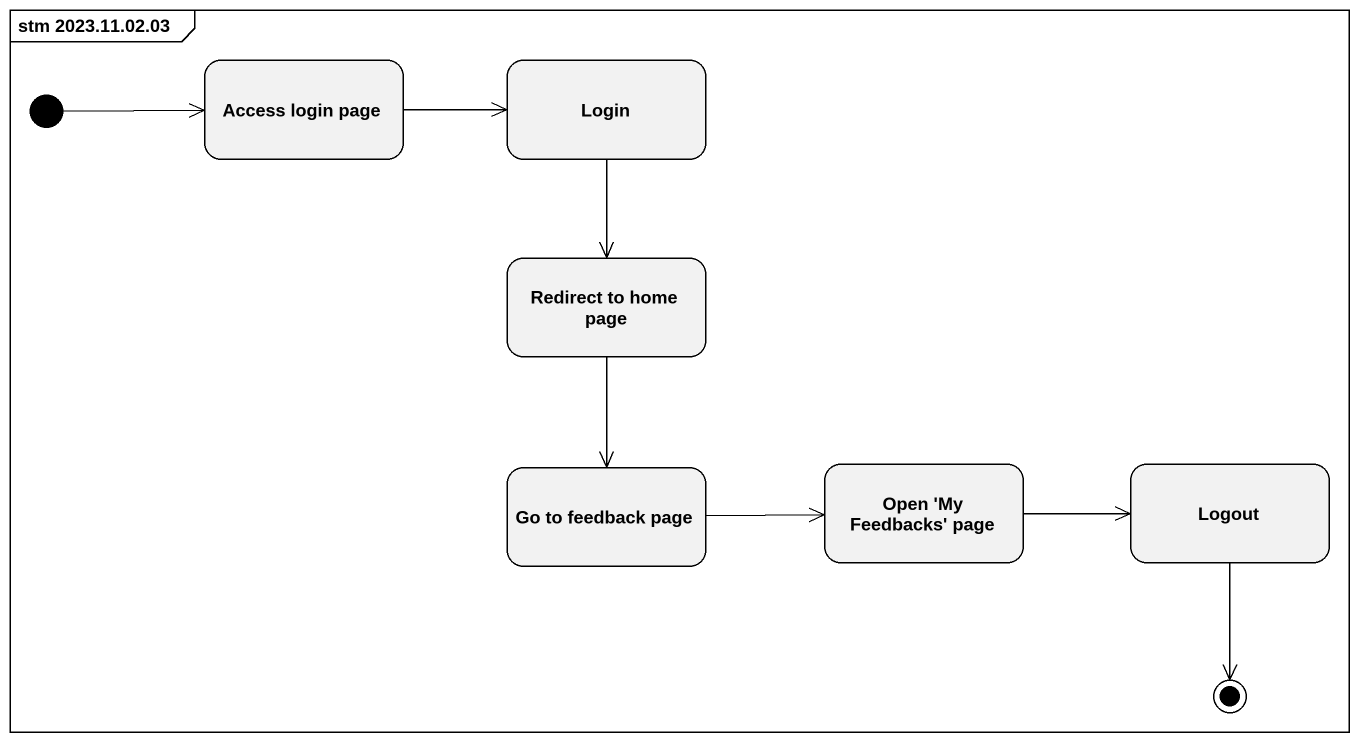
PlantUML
@startuml
mainframe stm 2023.11.02.03
hide empty description
state "Access login page" as Access_login_page
state Login
state "Redirect to home page" as Redirect_to_home_page
state "Go to feedback page" as Go_to_feedback_page
state "Open 'My Feedbacks' page" as Open_My_Feedbacks_page
state Logout
[*] -right-> Access_login_page
Access_login_page -right-> Login
Login --> Redirect_to_home_page
Redirect_to_home_page --> Go_to_feedback_page
Go_to_feedback_page -right-> Open_My_Feedbacks_page
Open_My_Feedbacks_page -right-> Logout
Logout --> [*]
@enduml
